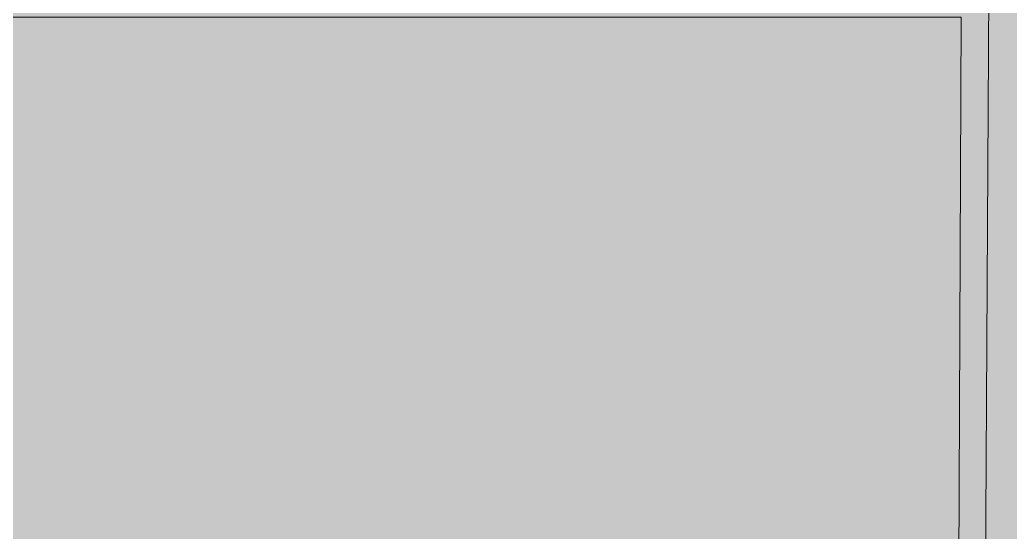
# Model space of a CAD drawing. Header units: metres. Extents: x -208 to 1512, y -277 to 123.
# Drawn here: x 15.706 to 18.782, y -26.059 to -24.468 of the extents above; entities that cross this region are included whole.
import ezdxf

# ---------------------------------------------------------------- set-up
doc = ezdxf.new("R2010")
doc.units = ezdxf.units.M
doc.header["$MEASUREMENT"] = 0
doc.layers.add('220 Bodenaufbau - Außen_ Gefälle', color=7, linetype='Continuous')
doc.layers.add('725 Nachbarbebauung', color=7, linetype='Continuous')

# ---------------------------------------------------------------- blocks, each defined once
blk = doc.blocks.new('Decke_52_4', base_point=(0.2244, -21.535))
at = {"layer": '220 Bodenaufbau - Außen_ Gefälle', "color": 7, "linetype": 'Continuous', "lineweight": 13, "flags": 128}
blk.add_lwpolyline([(18.6934, -28.195), (18.7151, -24.38), (15.305, -24.38), (15.305, -21.535), (12.505, -21.535), (12.505, -23.96), (9.82, -23.96)], dxfattribs=at)

msp = doc.modelspace()

# ---------------------------------------------------------------- hatches: boundary and pattern name
at = {"layer": '725 Nachbarbebauung', "linetype": 'Continuous', "lineweight": 0, "true_color": 0x3b3b3b}
h = msp.add_hatch(color=250, dxfattribs=at)
h.paths.add_polyline_path([(3.195, -24.2101), (3.195, -21.3651), (0.0543, -21.3651), (0.0657, -30.485), (1.0851, -30.485), (1.0851, -31.5099), (4.165, -31.5099), (4.165, -30.19), (9.665, -30.19), (9.665, -29.6899), (12.515, -29.6899), (12.515, -28.9899), (14.7551, -28.9899), (14.7551, -30.1099), (17.935, -30.1099), (17.935, -28.3649), (18.8626, -28.3649), (18.8804, -24.2101), (15.475, -24.2101), (15.475, -21.3651), (12.3351, -21.3651), (12.3351, -23.7901), (9.9754, -23.7901), (9.9754, -25.9704), (7.7746, -25.9704), (7.7746, -23.7901), (5.1751, -23.7901), (5.1751, -24.2101)])
h.paths.add_polyline_path([(12.265, -28.7399), (15.0051, -28.7399), (15.0051, -29.8599), (17.685, -29.8599), (17.685, -28.1149), (18.6137, -28.1149), (18.6294, -24.4601), (15.225, -24.4601), (15.225, -21.6151), (12.5851, -21.6151), (12.5851, -24.0401), (10.2254, -24.0401), (10.2254, -26.2204), (7.5246, -26.2204), (7.5246, -24.0401), (5.4251, -24.0401), (5.4251, -24.4601), (2.945, -24.4601), (2.945, -21.6151), (0.3046, -21.6151), (0.3153, -30.235), (1.3351, -30.235), (1.3351, -31.2599), (3.915, -31.2599), (3.915, -29.94), (9.415, -29.94), (9.415, -29.4399), (12.265, -29.4399)], flags=0)
msp.add_hatch(color=250, dxfattribs=at).paths.add_polyline_path([(2.945, -24.4601), (2.945, -21.6151), (0.3046, -21.6151), (0.3153, -30.235), (1.3351, -30.235), (1.3351, -31.2599), (3.915, -31.2599), (3.915, -29.94), (9.415, -29.94), (9.415, -29.4399), (12.265, -29.4399), (12.265, -28.7399), (15.0051, -28.7399), (15.0051, -29.8599), (17.685, -29.8599), (17.685, -28.1149), (18.6137, -28.1149), (18.6294, -24.4601), (15.225, -24.4601), (15.225, -21.6151), (12.5851, -21.6151), (12.5851, -24.0401), (10.2254, -24.0401), (10.2254, -26.2204), (7.5246, -26.2204), (7.5246, -24.0401), (5.4251, -24.0401), (5.4251, -24.4601)])

# ---------------------------------------------------------------- linework, layer by layer
at = {"layer": '725 Nachbarbebauung', "color": 7, "linetype": 'Continuous', "lineweight": 13, "flags": 128}
msp.add_lwpolyline([(18.6137, -28.1149), (18.6294, -24.4601), (15.225, -24.4601), (15.225, -21.6151), (12.5851, -21.6151), (12.5851, -24.0401), (10.2254, -24.0401), (10.2254, -26.2204)], dxfattribs=at)
msp.add_lwpolyline([(18.6137, -28.1149), (18.6294, -24.4601), (15.225, -24.4601), (15.225, -21.6151), (12.5851, -21.6151), (12.5851, -24.0401), (10.2254, -24.0401), (10.2254, -26.2204)], dxfattribs=at)

# ---------------------------------------------------------------- block references
at = {"layer": '220 Bodenaufbau - Außen_ Gefälle', "color": 7, "linetype": 'Continuous', "lineweight": 13}
msp.add_blockref('Decke_52_4', (0.2244, -21.535), dxfattribs=at)

doc.saveas('drawing.dxf')
